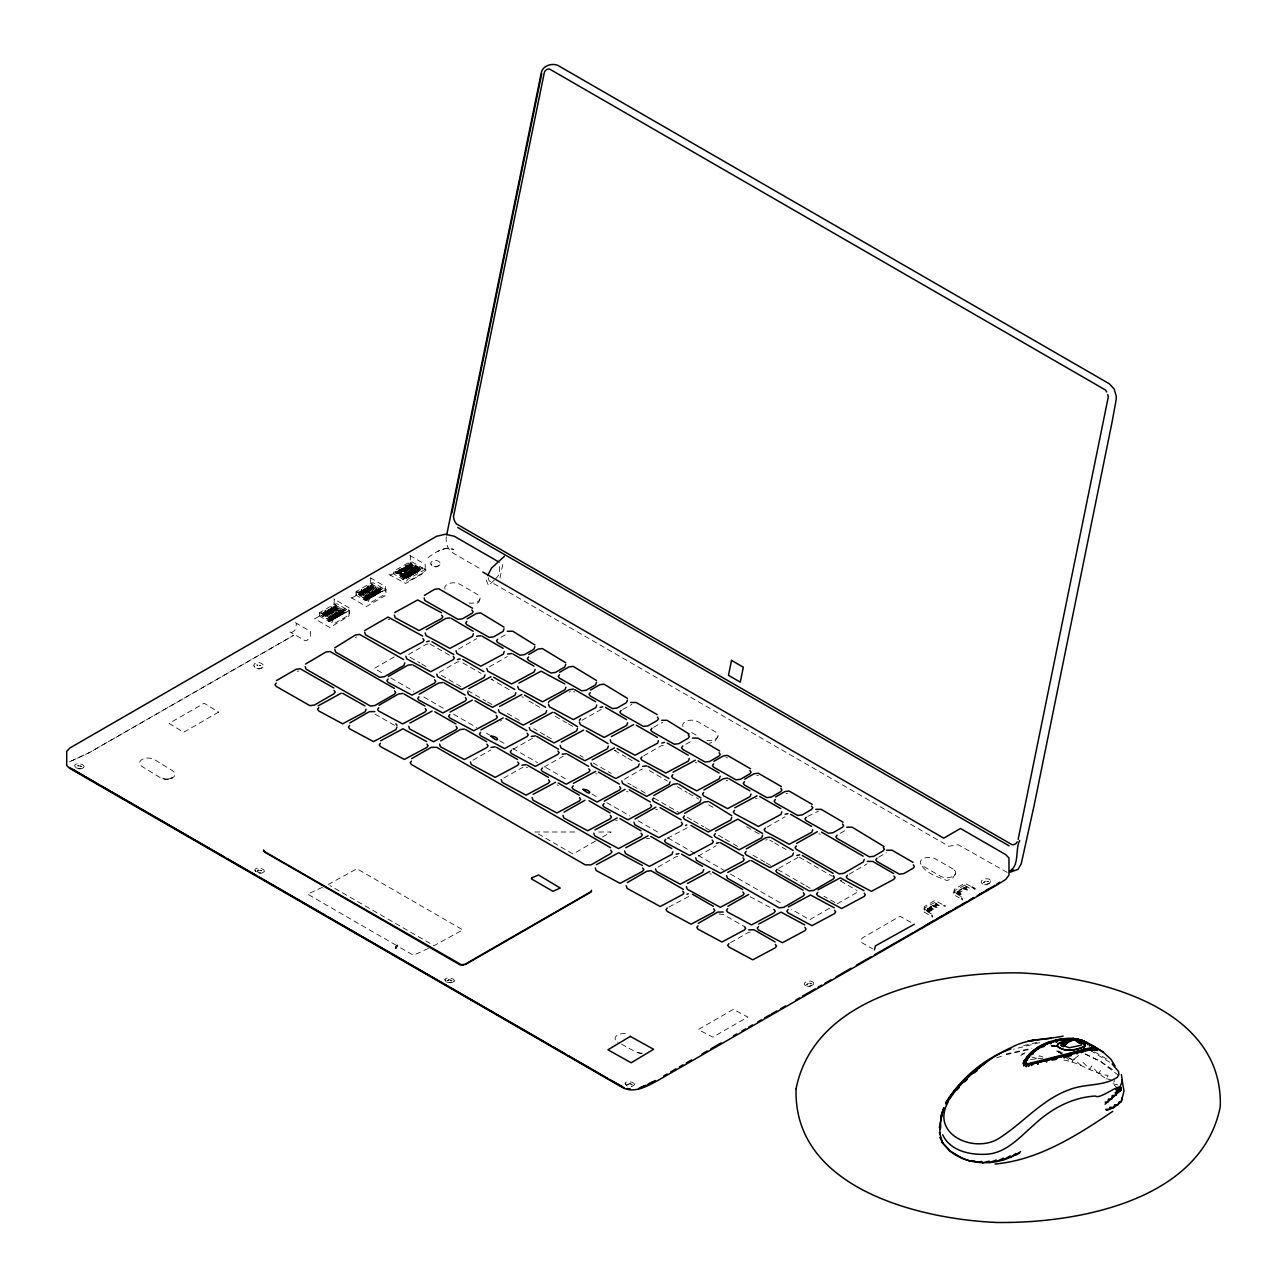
<?xml version="1.0" encoding="UTF-8"?>
<svg xmlns="http://www.w3.org/2000/svg" width="1287" height="1287" viewBox="0 0 1287 1287"><rect width="100%" height="100%" fill="white"/><g stroke="black" fill="none" stroke-linecap="round" stroke-linejoin="round"><path stroke-width="0.75" stroke-dasharray="5 3.75" d="M319.803 613.963L319.803 612.564L334.797 603.893L337.242 603.893L346.718 609.362L346.718 611.647L329.279 621.718L319.803 616.248L319.803 614.848M356.161 592.969L356.161 591.57L371.171 582.898L373.616 582.898L383.076 588.368L383.076 590.653L365.637 600.723L356.161 595.254L356.161 593.854M446.348 536.679C445.334 542.76 447.635 549.549 452.911 552.992L481.66 569.594M331.949 617.663L323.23 612.902L324.034 612.194M332.754 619.9L323.23 615.057L331.949 620.35M333.204 616.94L324.485 612.178L325.289 611.47M334.009 619.16L324.485 614.333L333.204 619.626M335.714 615.492L326.995 610.714L327.799 610.022M336.518 617.712L326.995 612.885L335.714 618.178M336.969 614.768L328.249 609.99L329.054 609.298M337.773 616.988L328.249 612.162L336.969 617.454M338.224 614.044L329.504 609.266L330.309 608.574M339.028 616.264L329.504 611.438L338.224 616.73M339.478 613.32L330.759 608.542L331.563 607.85M340.283 615.54L330.759 610.714L339.478 616.006M342.004 611.872L333.269 607.094L334.073 606.402M342.792 614.092L333.269 609.266L342.004 614.559M343.259 611.148L334.523 606.37L335.344 605.678M344.047 613.368L335.344 608.059C337.339 611.952 353.137 618.854 334.523 608.542M368.307 596.669L359.588 591.907L360.392 591.2M369.112 598.905L359.588 594.063L368.307 599.356M369.578 595.945L360.843 591.183L361.647 590.476M370.366 598.182L360.843 593.339L369.578 598.632M372.088 594.497L363.352 589.719L364.173 589.028M372.876 596.718L363.352 591.891L372.088 597.184M373.343 593.774L364.607 588.996L365.428 588.304M374.131 595.994L364.607 591.167L373.343 596.46M374.597 593.05L365.862 588.272L366.666 587.58L375.418 592.824L365.862 588.272M375.386 595.27L366.682 589.977C368.677 593.854 384.475 600.756 365.862 590.443M375.852 592.326L367.117 587.548L367.937 586.856M376.641 594.546L367.117 589.719L375.852 595.012M378.362 590.878L369.626 586.1L370.447 585.408L379.198 590.653L369.626 586.1M379.166 593.098L369.626 588.272L378.362 593.564M379.617 590.154L370.897 585.376L371.702 584.684M380.421 592.374L370.897 587.548L379.617 592.84M330.695 618.387L321.106 613.127L321.927 612.435M331.499 620.624L321.106 615.299L330.695 621.074M334.459 616.216L324.887 610.955L325.691 610.247M335.263 618.436L324.887 613.111L334.459 618.902M340.733 612.596L331.161 607.319L331.966 606.627M341.538 614.816L331.161 609.491L340.733 615.283M344.514 610.408L334.926 605.147L335.73 604.456M345.302 612.644L334.926 607.319L344.514 613.111M367.052 597.393L357.48 592.133L358.285 591.441M367.857 599.629L358.285 593.822C361.438 598.31 377.622 605.582 357.48 594.304M370.833 595.221L361.245 589.961L362.049 589.253M371.621 597.441L361.245 592.117L370.833 597.908M377.107 591.602L367.519 586.325L368.323 585.633M377.911 593.822L367.519 588.497L377.107 594.288M380.872 589.414L371.283 584.153L372.104 583.461M381.676 591.65L371.283 586.325L380.872 592.117M927.654 908.783L931.128 910.923M928.41 908.349L932.013 910.713L929.134 909.056M933.654 905.308L937.129 907.448M957.641 891.473L961.099 893.612M963.641 887.998L967.116 890.137M926.897 909.217L929.761 911.003M927.38 910.199L930.26 911.727M929.166 907.914L932.013 909.7M932.914 905.742L935.762 907.528M956.884 891.907L961.099 894.626L957.641 892.728M957.367 892.888L960.247 894.417M499.983 578.04L503.314 561.727M406.595 576.833L397.281 571.589L398.15 571.09L407.48 576.447L398.15 570.978M407.448 577.654L398.15 572.152C400.756 576.045 417.004 583.687 397.281 572.651M407.931 576.045L398.648 570.688M408.783 576.882L399.485 571.38C402.107 575.273 418.339 582.914 398.616 571.878M410.617 574.501L401.335 569.144M411.47 575.337L402.171 569.819C404.81 573.696 421.058 581.499 401.303 570.334M411.953 573.729L402.67 568.371M412.805 574.565L403.507 569.047C406.129 572.94 422.361 580.582 402.638 569.546M413.288 572.956L403.973 567.712L404.842 567.213L414.189 572.57L404.842 567.117M414.141 573.793L404.842 568.275C407.464 572.184 423.696 579.81 403.973 568.774M414.639 572.184L405.357 566.811L406.612 566.2L416.827 572.248M415.492 573.021L406.177 567.503C408.799 571.396 425.048 579.037 405.325 568.001M417.278 570.784L408.043 565.266L418.178 570.141L408.864 564.896L407.995 565.395M418.178 571.46L408.864 565.958C411.518 569.835 427.751 577.638 407.995 566.457M418.661 569.868L409.346 564.623L410.215 564.012L419.546 569.481L410.215 564.124M419.514 570.688L410.215 565.186C412.854 569.063 429.102 576.849 409.346 565.685M405.26 577.606L395.061 571.701M410.135 576.109L399.903 570.077L398.616 570.817M419.996 569.079L409.765 563.32L410.633 562.709L420.897 568.693L410.633 562.821M406.113 578.426L395.881 572.393C399.662 577.01 416.489 584.958 395.029 572.892M409.234 575.434L399.083 569.385M415.974 571.412L405.775 565.524M420.849 569.916L410.633 563.883L409.346 564.623M990.588 881.515A4.746 2.783 -7.7 0 1 983.027 884.04A4.746 2.783 -7.7 0 1 984.105 879.134A4.746 2.783 -7.7 0 1 990.588 881.515L989.526 883.381L985.392 884.764L981.547 883.027M479.842 599.436L478.941 601.962L474.436 605.051M717.776 736.808L714.655 741.569L709.25 743.291M955.388 873.986L952.267 878.748L946.862 880.469C937.499 876.93 925.112 873.02 920.591 863.738M813.69 983.718A4.746 2.494 -4.4 0 1 806.096 985.778A4.746 2.494 -4.4 0 1 807.206 981.418A4.746 2.494 -4.4 0 1 813.69 983.718L812.58 985.44L808.429 986.566L804.6 984.828M1031.756 1056.997L1037.917 1058.67L1039.413 1055.79L1042.808 1057.029M1117.92 1088.738L1112.933 1083.815L1114.703 1080.517M1064.992 1056.724L1071.926 1062.177L1073.76 1058.911L1080.79 1065.266L1082.657 1062.016L1089.799 1069.24L1091.682 1066.006L1098.615 1073.712L1106.257 1078.731L1108.091 1075.482C1092.245 1073.342 1079.294 1062.032 1063.191 1060.005M439.897 564.8A4.746 3.137 1.3 0 1 431.74 565.411A4.746 3.137 1.3 0 1 434.877 560.44A4.746 3.137 1.3 0 1 439.897 564.8L436.1 566.988L431.933 565.797L430.807 563.899M1098.615 1073.712L1100.498 1070.478M634.507 1084.78L631.483 1086.695M454.295 981.016A4.746 2.172 8.4 0 1 446.782 981.627A4.746 2.172 8.4 0 1 447.779 977.991A4.746 2.172 8.4 0 1 454.295 981.016L451.27 982.898L446.846 982.126M83.768 767.47A4.746 2.365 7.8 0 1 75.676 767.229A4.746 2.365 7.8 0 1 78.732 763.706A4.746 2.365 7.8 0 1 83.768 767.47L79.939 768.999L75.804 767.728L74.726 765.99M263.98 871.894C261.728 874.34 256.145 873.439 254.971 870.237M262.966 667.084A4.746 3.057 5.6 0 1 254.826 667.277A4.746 3.057 5.6 0 1 258.011 662.564A4.746 3.057 5.6 0 1 262.966 667.084L259.121 669.047L254.987 667.68L253.909 665.749M495.64 578.957L499.581 574.018L499.581 562.419M1020.848 1055.565L1026.431 1051.672M494.224 580.26L488.513 585.521L484.974 577.107M1067.18 1056.949L1072.875 1060.07L1082.11 1052.718M427.992 557.593C435.231 552.799 444.562 545.221 453.812 549.404L445.527 548.487L437.307 551.544M321.106 613.127L331.531 618.178M324.887 610.955L335.296 615.99M331.161 607.319L341.57 612.371M334.926 605.147L345.35 610.199M357.48 592.133L367.889 597.184M361.245 589.961L371.67 594.996M367.519 586.325L377.944 591.376M371.283 584.153L381.708 589.205M323.23 612.902L332.786 617.454M324.485 612.178L334.041 616.714M326.995 610.714L336.55 615.266M328.249 609.99L337.805 614.543M329.504 609.266L339.06 613.819M330.759 608.542L340.315 613.095M333.269 607.094L342.825 611.647M334.523 606.37L344.096 610.923M359.588 591.907L369.144 596.46M360.843 591.183L370.399 595.72M363.352 589.719L372.924 594.272M364.607 588.996L374.179 593.548M367.117 587.548L376.689 592.1M370.897 585.376L380.453 589.929M395.029 571.83L395.881 571.235L406.145 577.22L395.881 571.331M399.05 569.514L399.903 568.902L410.167 574.887L399.903 569.015M405.743 565.636L406.612 565.041L416.875 571.026L406.612 565.138M351.769 598.053L370.222 587.403L370.849 578.136M401.303 569.256L402.171 568.757L411.502 574.115L402.171 568.757M402.638 568.484L403.507 567.985L412.854 573.342L403.507 567.985M346.718 609.362L329.279 619.433L329.279 621.718M383.076 588.368L365.637 598.439L365.637 600.723M422.361 567.84L403.732 578.587L403.732 579.713L422.361 568.967L422.361 567.84L412.242 562.001L409.636 562.001L393.629 571.251L393.629 573.873L403.732 579.713M334.33 599.211L333.719 608.478L314.639 618.757L329.922 627.589L348.986 615.862L348.986 607.673L333.719 598.857M394.176 656.981L374.324 668.436L384.218 674.147M408.446 654.584L426.415 644.208L430.872 643.677M458.542 649.066L476.512 638.69M439.301 672.393L457.255 662.017L461.727 661.486M500.868 637.355L507.142 633.735M489.398 666.875L507.351 656.499M472.956 760.231L490.91 749.854M513.127 749.259L532.432 738.368M581.933 720.302L601.238 709.41M503.796 778.04L523.101 767.149M622.683 709.491L631.869 704.456M543.983 767.068L563.272 756.177M653.539 727.3L662.708 722.264M643.629 755.919L661.598 745.543L666.055 745.012M624.388 779.246L642.342 768.886M685.955 744.208L693.548 740.073M595.575 841.006L573.037 854.021L534.877 831.997L577.043 831.997M602.509 837L611.18 831.997L597.12 831.997M667.374 838.304L688.239 827.235M658.027 867.084L675.997 856.724L680.469 856.177M698.214 856.112L716.183 845.752M767.02 827.155L784.99 816.778M807.769 816.36L818.516 811.116M668.838 907.078L689.703 895.993M778.699 868.339L797.988 857.448M840.266 833.3L846.54 829.681M730.533 942.695L748.487 932.335L752.959 931.788M849.098 874.243L867.052 863.883M878.571 857.239L886.405 852.702M829.488 908.3L809.636 919.771L791.489 909.298M837.177 903.86L858.686 891.441M939.317 905.421L936.486 903.78L926.061 909.812L926.061 910.874L931.724 914.14M969.304 888.11L966.473 886.47L956.048 892.502L956.048 893.564L961.711 896.83M926.061 910.874L936.486 904.858L936.486 903.78M956.048 893.564L966.473 887.547L966.473 886.47M809.056 983.365L808.59 983.365M328.153 884.539L356.933 868.757L462.821 929.89L434.025 945.672L329.89 885.536M322.442 887.322L307.545 894.111L397.812 946.235M428.362 948.439L413.433 955.244L399.549 947.232M355.325 637.419L356.66 636.888M569.047 692.116L570.382 691.602M500.241 721.09L501.576 720.559M765.733 840.121L767.068 839.607M996.798 1057.834L1004.375 1055.179M629.729 1083.863L630.566 1083.67M630.405 1083.606L629.279 1083.847M450.337 979.89L448.294 979.793L449.05 980.067M425.482 569.353L408.252 578.941L406.354 581.257L408.252 581.386L424.147 572.216L426.045 569.9L421.734 567.245L420.431 567.647L404.536 576.833L402.686 579.086L406.917 581.804M985.987 881.161L985.504 881.225M259.041 870.334L257.802 870.173L258.864 870.269M1039.783 1042.599L1013.593 1049.195M78.829 765.91L77.59 765.781L78.636 765.878M1036.936 1042.406L1021.685 1046.17M1006.193 1054.729L1030.179 1049.178M168.452 779.053L166.055 779.552L159.942 777.461L142.197 766.602A8.832 5.116 2.7 0 1 142.181 759.346A8.832 5.116 2.7 0 1 154.665 759.748L172.394 770.607A8.832 5.116 2.7 0 1 172.41 777.863L167.873 779.198L172.41 777.863A8.832 5.116 2.7 0 1 159.942 777.461M1006.161 1054.037L1031.82 1048.245M964.703 885.166L955.051 890.411L953.989 892.181L957.126 893.902L966.022 888.77L967.068 887.033L964.703 885.166L963.947 887.596L954.294 892.824M934.716 902.477L925.063 907.721L924.002 909.491L927.139 911.212L936.051 906.08L937.081 904.343L934.716 902.477L933.96 904.906L924.307 910.134M297.184 671.235L298.745 671.042M786.1 793.5L787.66 793.307M655.823 809.62L657.384 809.426M755.469 798.455L757.046 798.262M615.636 820.575L617.197 820.382M646.476 838.384L649.613 838.368M718.983 913.995L723.439 914.478L744.497 926.656M1030.533 1059.523L1036.067 1058.879M1037.917 1058.67L1042.888 1058.429M1021.685 1053.924L1024.323 1053.892M386.02 589.446L369.868 598.037L368.098 601.544L369.868 603.008L384.765 594.417L386.02 592.953L386.02 589.446L381.274 587.499L366.377 596.09L364.655 599.501L368.613 603.008M349.646 610.44L333.494 619.031L331.724 622.538L333.494 624.002L348.391 615.411L349.646 613.947L349.646 610.44L344.9 608.494L330.019 617.084L328.282 620.495L332.255 624.002M291.345 632.754L294.868 630.357L296.702 623.455M1056.402 1046.299L1049.355 1045.768L1054.423 1046.009M1056.193 1046.09L1049.774 1045.816L1056.354 1046.09M388.079 619.465L389.639 619.642M492.567 679.295L491.007 679.118L509.121 689.623M521.862 696.927L523.423 697.104M725.965 757.689L727.541 757.866M614.398 750.369L615.958 750.53M695.35 762.644L696.91 762.821M756.82 775.498L758.381 775.675M726.19 780.453L727.75 780.63M595.688 773.809L597.248 773.97M626.544 791.618L628.104 791.778M818.822 833.928L820.382 834.105M840.266 880.308L841.827 880.485M709.829 873.857L711.389 874.034M750.144 896.717L774.098 909.555M1106.257 1078.731L1113.014 1080.163M641.65 1053.699L635.392 1051.785L617.647 1042.036M1112.933 1083.815L1119.561 1085.359M1007.19 872.393L958.188 844.722L948.728 846.267L489.108 580.904L487.66 575.595M573.519 691.586L574.839 692.084M526.222 767.132L527.541 767.631M557.078 784.941L558.397 785.44M1057.85 1050.884L1062.29 1052.573M1085.424 1054.005L1101.173 1061.695L1114.944 1071.267M1084.973 1054.021L1100.53 1061.598L1118.596 1075.385M1094.706 1051.946L1107.158 1059.233M1090.491 1050.482L1110.584 1062.805M1064.526 1055.26L1056.707 1050.98L1061.55 1053.667M406.177 566.441L415.524 571.798L406.177 566.344M959.748 894.803L956.868 893.049L959.732 894.706M929.761 912.113L926.881 910.359L929.761 912.016M1061.357 1053.683L1058.445 1052.01M409.813 555.453L425.209 564.35L425.209 569.256L422.056 573.986L405.678 583.445L387.87 573.889L391.023 574.983L407.4 565.524L410.553 560.794L410.553 555.887M970.511 886.196L964.735 883.252L954.455 889.188L953.2 894.352L959.233 897.843M691.714 732.576L696.557 735.36M942.148 904.311L934.861 900.498L924.581 906.434L923.342 911.598L929.375 915.073M370.222 577.766L385.505 586.599L384.877 595.865L366.425 606.515L351.158 597.683M429.971 643.934L449.758 655.356M462.95 662.982L481.081 673.439M528.909 701.045L533.848 703.909M535.505 704.858L542.1 708.67M555.276 716.28L566.827 722.956M568.468 723.905L575.064 727.702M614.639 750.562L626.19 757.223M627.831 758.172L634.427 761.984M649.275 770.543L667.406 781.016M677.3 786.727L687.194 792.438M688.835 793.387L698.728 799.098M708.622 804.825L713.577 807.673M746.557 826.721L753.152 830.517M754.793 831.466L759.748 834.33M769.642 840.041L772.94 841.939M774.581 842.888L786.132 849.565M799.324 857.174L812.515 864.784M814.156 865.749L832.287 876.222M840.54 880.968L857.029 890.491M910.955 922.312L899.935 916.264L862 938.159L861.035 942.164L872.747 948.937M410.119 657.303L420.012 663.014M421.653 663.963L428.249 667.776M441.441 675.385L461.229 686.808M467.825 690.62L485.955 701.093M487.612 702.042L492.551 704.906M507.4 713.465L520.591 721.09M533.783 728.699L537.081 730.598M540.379 732.512L545.318 735.36M546.975 736.309L553.571 740.122M579.938 755.356L583.236 757.255M593.13 762.966L611.277 773.439M627.766 782.963L631.064 784.861M632.705 785.826L639.301 789.623M640.958 790.572L645.897 793.435M654.15 798.197L678.876 812.467M687.129 817.229L692.068 820.092M693.725 821.042L703.619 826.753M705.26 827.702L710.215 830.565M718.452 835.327L723.391 838.175M725.048 839.124L731.643 842.937M733.284 843.886L738.239 846.749M753.072 855.308L764.623 861.984M766.264 862.933L771.219 865.781M777.815 869.594L804.198 884.829M805.839 885.778L810.794 888.625M823.986 896.251L827.284 898.149M830.582 900.047L835.52 902.911M1069.4 1058.059L1072.875 1060.07M295.27 622.635L310.634 631.499L310.634 636.035L307.239 640.282L305.276 640.797L289.897 631.933M390.814 677.959L413.899 691.296M423.793 697.007L445.238 709.378M453.474 714.14L476.56 727.461M486.454 733.172L489.752 735.086M499.646 740.797L506.241 744.594M512.837 748.407L537.564 762.692M545.817 767.454L565.604 778.876M591.988 794.095L598.584 797.908M606.82 802.67L629.906 815.99M638.143 820.752L657.93 832.174M667.824 837.885L723.889 870.253M730.485 874.066L783.252 904.536M375 714.092L394.449 725.321M960.215 893.291L957.367 891.634L960.247 893.403M938.496 905.823L935.649 904.166L938.513 905.935M936.244 907.126L933.381 905.469L936.26 907.238M929.664 907.753L932.496 909.298M930.244 910.601L927.38 908.944L930.26 910.713M967.615 889.848L964.124 887.724L967.583 889.735M933.879 909.33L930.388 907.206L933.847 909.217M625.16 1083.22L627.042 1085.955M445.431 981.112L444.948 979.407M356.161 591.57L356.161 595.254M319.803 612.564L319.803 616.248M445.045 589.189A8.832 5.1 0 0 1 449.147 583.461A8.832 5.1 0 0 1 459.797 584.266L477.557 594.514A8.832 5.1 0 0 1 478.957 600.659A8.832 5.1 0 0 1 469.031 603.04M642.406 1053.152A8.832 4.923 -0.7 0 1 635.392 1051.785M615.363 1039.848A8.832 4.923 -0.7 0 1 618.838 1034.507A8.832 4.923 -0.7 0 1 628.957 1034.442M255.936 871.412A4.746 2.204 9.4 0 1 258.156 868.194A4.746 2.204 9.4 0 1 264.318 871.186A4.746 2.204 9.4 0 1 257.883 872.361M626.978 1085.472A4.746 2.204 7.7 0 1 626.64 1082.029A4.746 2.204 7.7 0 1 633.799 1083.22A4.746 2.204 7.7 0 1 631.644 1086.244M682.979 726.56A8.832 5.1 0 0 1 687.097 720.833A8.832 5.1 0 0 1 697.747 721.637L715.492 731.885A8.832 5.1 0 0 1 716.891 738.03A8.832 5.1 0 0 1 706.965 740.411M69.562 761.824L89.575 752.493L293.661 635.328L89.8 752.316L69.562 761.824M733.349 1009.378L698.294 1029.568L712.789 1037.145L747.827 1017.036L733.349 1009.378M218.629 712.113L183.591 732.303L169.144 723.358L204.199 703.265L218.629 712.113M807.834 983.895L806.627 984.426L807.834 983.895M984.764 881.836L983.59 882.399L984.764 881.836M258.397 870.736L257.207 871.202L258.397 870.736M628.619 1084.104L627.332 1084.426L628.619 1084.104M448.391 980.308L447.12 980.63L448.391 980.308M260.65 665.572L259.507 665.476L260.65 665.572M988.319 881.611L987.032 881.466L988.319 881.611M811.389 983.831L810.118 983.622L811.389 983.831M81.371 766.392L79.81 765.926L81.371 766.392M261.567 870.865L260.038 870.35L261.567 870.865M257.883 665.25L256.853 665.025L257.883 665.25M632.062 1084.635L630.871 1084.201L632.062 1084.635M451.834 980.871L450.659 980.421L451.834 980.871M1061.888 1053.876L1057.303 1051.334L1061.952 1053.876M408.832 575.675L399.485 570.302L408.832 575.675M953.104 869.063L935.343 858.815A8.832 5.1 0 0 0 922.876 858.815A8.832 5.1 0 0 0 922.876 866.022L940.62 876.27A8.832 5.1 0 0 0 953.104 876.27A8.832 5.1 0 0 0 953.104 869.063M419.996 570.414L409.797 564.51L419.996 570.414M966.231 889.816L963.368 888.159L966.247 889.928M415.974 572.731L405.743 566.698L415.974 572.731M409.282 576.608L399.05 570.575L409.282 576.608M931.611 910.633L928.136 908.509L931.595 910.52"/><path stroke-width="1.5" d="M463.368 965.314L459.797 964.751L264.495 851.994L263.545 849.935M465.041 964.751L590.588 892.277L591.537 890.202M939.365 1127.525L942.953 1110.214M446.734 534.813L541.248 72.925C542.454 65.766 551.785 62.79 557.85 65.38L1109.281 383.751L1114.092 388.883L1116.296 396.299L1116.102 399.984L1112.016 422.361L1034.153 805.324L1021.251 863.738L1018.017 869.385L1009.973 872.232M451.85 512.918L541.747 73.681M1018.146 839.333L1108.187 397.426A9.106 6.435 75 0 0 1107.753 394.626M1019.69 840.395C1015.009 849.5 1019.803 865.298 1009.684 871.138L1013.126 869.594M1023.808 1066.022L1023.567 1063.255C1027.895 1052.316 1039.542 1046.009 1049.902 1041.778L1049.436 1043.194M1045.993 1061.405L1046.46 1059.989L1028.635 1064.092L1024.838 1063.142C1030.437 1050.61 1044.497 1043.612 1057.319 1040.716L1056.836 1042.116M1121.991 1079.713L1124.018 1091.022L1121.267 1101.608L1113.786 1107.592L1106.402 1110.343M942.985 1109.121L940.524 1121.556L940.668 1128.072M1024.082 1061.325C1034.684 1043.274 1058.67 1036.292 1078.506 1039.429L1078.023 1040.845M1024.468 1061.373L1024.951 1059.973M1027.155 1056.289L1026.688 1057.689L1031.724 1051.865M1026.109 1060.166L1025.626 1061.566L1028.426 1056.933M1026.994 1057.85L1027.476 1056.45M1025.144 1065.186L1025.514 1062.097L1025.031 1063.512C1028.393 1055.179 1036.341 1049.645 1043.95 1045.414L1043.467 1046.814L1045.221 1044.722M1028.731 1057.094L1026.029 1061.63M1026.206 1066.473L1026.817 1063.995L1082.769 1049.919L1095.897 1047.94M1026.173 1066.73L1026.656 1065.33L1090.073 1049.758M1032.094 1051.978L1028.152 1056.74M1028.152 1065.507L1028.538 1063.85M1028.426 1066.279L1028.908 1064.864L1082.383 1050.868L1097.682 1049.066M1032.689 1053.731L1033.171 1052.316M1028.522 1066.537L1029.005 1065.121M1033.043 1053.844L1033.525 1052.428M1031.225 1064.639L1031.691 1063.223M1037.274 1048.76L1037.756 1047.361M1031.804 1065.62L1032.271 1064.204M1038.014 1048.632L1038.496 1047.232M1041.778 1047.457L1042.261 1046.041M1037.692 1064.027L1038.175 1062.612M1037.998 1064.22L1038.48 1062.821M1044.417 1046.025L1044.899 1044.61C1057.544 1039.478 1073.229 1035.842 1086.003 1042.341L1085.536 1043.757M1049.098 1043.097L1049.565 1041.682M1050.449 1043.484L1050.916 1042.084M1050.787 1043.596L1051.254 1042.18M1045.784 1061.18L1046.267 1059.78M1046.621 1062.048L1047.087 1060.633M1055.388 1041.569L1055.871 1040.153C1066.521 1037.467 1078.506 1037.209 1088.046 1043.339L1087.451 1044.754M1055.678 1041.682L1056.16 1040.266M1056.547 1042.02L1057.029 1040.604M1052.106 1060.408L1052.573 1058.992M1054.407 1058.895L1055.131 1057.126M1061.55 1040.523L1062.016 1039.108M1061.855 1040.298L1062.322 1038.882M1056.852 1057.834L1056.386 1059.233L1053.522 1060.021M1063.512 1040.91L1063.995 1039.494C1073.101 1038.03 1082.464 1039.623 1090.282 1044.513L1089.799 1045.929L1090.153 1044.465M1063.931 1040.733L1064.413 1039.317M1061.244 1057.077L1061.727 1055.662M1064.059 1057.641L1064.542 1056.225M1064.301 1057.866L1064.783 1056.45M1072.586 1039.671L1073.052 1038.255M1072.875 1039.832L1073.358 1038.416M1069.819 1054.584L1070.285 1053.168C1076.463 1052.686 1094.738 1043.837 1096.106 1049.87M1070.06 1054.809L1070.527 1053.393M1071.267 1054.101L1070.784 1055.517L1065.733 1057.11M1071.025 1055.758L1071.508 1054.343M1077.798 1040.7L1078.265 1039.285M1076.27 1051.656L1075.916 1053.023M1076.077 1053.281L1076.559 1051.881M1076.946 1053.956L1077.428 1052.541M1081.064 1041.843L1081.53 1040.427M1077.83 1052.686L1078.313 1051.286M1081.241 1041.971L1082.029 1040.33M1082.045 1041.971L1082.528 1040.556L1080.79 1039.896M1082.93 1040.765L1082.447 1042.18L1083.011 1040.845M1082.866 1042.438L1083.348 1041.022M1081.434 1051.254L1081.9 1049.838M1081.917 1052.283L1082.383 1050.868M1082.287 1051.334L1082.769 1049.919M1085.134 1043.516L1085.617 1042.1L1082.528 1040.556M1085.247 1043.58L1085.713 1042.164M1082.705 1052.332L1083.187 1050.916M1089.301 1045.72L1089.767 1044.304L1095.092 1047.216L1094.063 1050.144M1090.443 1049.886L1090.926 1048.471M1090.732 1050.063L1091.215 1048.648M1092.084 1047.232L1092.566 1045.816L1091.199 1045.076M1092.309 1047.328L1092.776 1045.929L1091.392 1045.173M1091.601 1050.642L1092.084 1049.227L1098.052 1049.275L1097.28 1048.68L1096.797 1050.095M1091.907 1050.819L1092.373 1049.42M1093.435 1046.234L1092.953 1047.65L1094.368 1048.503L1094.835 1047.087L1091.955 1045.43M1093.371 1048.02L1093.853 1046.604L1092.566 1045.816M1093.628 1048.149L1094.095 1046.733L1092.776 1045.929M1093.725 1049.951L1094.207 1048.535M1094.819 1048.905L1095.285 1047.489L1093.853 1046.604M1094.787 1049.79L1095.269 1048.374M1095.14 1049.967L1095.736 1048.181M1096.17 1047.924L1095.51 1049.677L1096.588 1048.455M1095.848 1049.87L1096.46 1048.068L1094.835 1047.087M1097.119 1050.675L1097.602 1049.259M305.244 666.586L306.081 669.143L370.431 706.048L374.903 705.501L394.498 694.192L395.72 692.519L394.562 690.846M334.781 647.811L355.502 634.941L359.684 634.443L403.716 659.62M334.829 649.501L335.666 652.075L379.81 677.3L384.282 676.753L403.877 665.443L404.81 662.869M364.639 630.582L388.079 617.052L422.699 636.1M364.688 632.271L365.524 634.829L400.354 653.957L422.844 641.923L424.083 640.25L422.908 638.593M394.321 615.154L395.157 617.728L419.112 630.566L441.602 618.548L442.841 616.859L441.666 615.202M424.115 597.956L424.951 600.53L457.995 619.353L462.467 618.806L471.879 613.384L473.101 611.695L471.943 610.038M405.92 656.29L406.756 658.864L430.711 671.701L453.201 659.684L454.44 658.011L453.265 656.338M425.16 632.963L426.013 635.537L449.951 648.375L472.458 636.357L473.391 633.767M408.719 726.318L409.556 728.892L433.51 741.73L456 729.713L457.239 728.024L456.065 726.367M436.76 674.115L437.596 676.672L461.55 689.51L484.057 677.493L484.99 674.919M456.016 650.772L456.853 653.346L480.807 666.183L503.297 654.166L504.231 651.576M439.575 744.127L440.411 746.701L464.366 759.539L486.856 747.522L488.079 745.849L486.92 744.176M467.615 691.923L468.452 694.481L492.406 707.319L514.897 695.302L515.83 692.728M486.856 668.58L487.709 671.154L511.647 683.992L534.153 671.975L535.086 669.385M470.415 761.936L471.251 764.51L495.205 777.348L517.696 765.331L518.934 763.658L517.76 761.984M498.455 709.732L499.292 712.29L523.246 725.128L545.752 713.111L546.685 710.537M517.712 686.389L518.548 688.963L542.503 701.801L564.993 689.784L565.926 687.194M501.27 779.745L502.107 782.319L526.045 795.157L548.552 783.139L549.774 781.466L548.616 779.793M529.311 727.541L530.147 730.099L554.102 742.937L576.592 730.919L577.525 728.345M548.503 702.509L548.809 701.672M548.552 704.198L549.388 706.772L573.342 719.61L595.849 707.593L596.782 705.003M532.11 797.554L532.947 800.128L556.901 812.966L579.391 800.948L580.63 799.275L579.456 797.602M560.151 745.35L560.987 747.908L584.942 760.746L607.432 748.728L608.381 746.154M579.359 720.334L580.517 718.757M579.407 722.007L580.244 724.581L604.198 737.419L626.689 725.401L627.622 722.811M562.966 815.379L563.803 817.937L587.741 830.775L610.247 818.757L611.47 817.084L610.311 815.411M591.006 763.159L591.843 765.717L615.781 778.555L638.288 766.537L639.221 763.963M610.247 739.816L611.084 742.39L635.038 755.228L657.544 743.21L658.477 740.62M593.806 833.188L594.642 835.746L618.597 848.583L641.087 836.566L642.326 834.893L641.151 833.22M621.846 780.968L622.683 783.526L646.637 796.363L669.127 784.346L670.077 781.772M595.302 867.937L596.138 870.511L620.077 883.349L642.583 871.331L643.806 869.642L642.647 867.985M633.992 822.216L634.829 824.79L658.783 837.628L681.273 825.594L682.512 823.921L681.338 822.264M624.645 850.997L625.498 853.554L649.436 866.392L671.943 854.375L672.876 851.801M626.222 885.794L627.059 888.368L660.215 906.515L682.721 894.497L683.944 892.824L682.77 891.151M655.501 868.805L656.338 871.363L680.292 884.201L702.782 872.184L703.716 869.61M695.688 857.834L696.524 860.408L720.479 873.246L742.969 861.212L744.192 859.539L743.033 857.882M686.421 886.663L687.258 889.22L720.334 907.319L742.824 895.302L744.063 893.628L742.889 891.971M726.608 875.691L727.445 878.265L779.214 907.882L783.686 907.351L803.265 896.042L804.504 894.352L803.329 892.695M487.66 575.595L491.57 568.017L504.424 556.274M948.117 1102.058C929.713 1134.716 975.449 1154.423 999.838 1137.805C1023.487 1122.521 1042.229 1099.436 1069.352 1089.687C1084.78 1083.445 1103.249 1086.646 1117.422 1077.235L1118.902 1074.565L1118.532 1071.476L1112.113 1063.931M1083.767 1048.937L1084.523 1044.449L1076.061 1040.797M1120.43 1085.552L1122.377 1081.595L1121.395 1074.532M1024.549 1059.909L1023.149 1063.303L1023.953 1064.816L1026.656 1065.33M1026.495 1060.231L1024.629 1063.48L1025.095 1062.065L1023.889 1061.968M945.655 1102.653C960.874 1078.715 983.831 1058.204 1010.971 1048.905M947.715 1101.463L956.434 1089.365L964.301 1081.08M949.291 1098.149L946.637 1102.203L955.163 1089.864L945.8 1103.763L955.163 1089.864M956.74 1090.073L959.33 1087.338M1085.005 1046.041C1077.026 1049.886 1065.105 1052.686 1057.447 1046.234L1057.898 1043.87L1066.987 1040.926M966.955 1077.444L986.695 1061.791M964.51 1081.868L967.245 1079.343M964.655 1080.726C978.587 1067.164 994.224 1055.131 1012.065 1047.151C1027.991 1038.432 1045.961 1039.816 1063.142 1036.099M276.255 683.075L275.032 684.748L276.19 686.405L309.926 705.63L314.382 705.083L333.976 693.773L335.215 692.1L334.041 690.427M305.502 664.06L325.917 652.026L330.099 651.528L394.337 688.368M394.578 612.628L417.712 599.935L441.457 612.709M424.372 595.431L434.588 589.285L438.77 588.77L472.554 608.268M318.146 705.871L341.28 693.178M318.79 707.625L317.551 709.298L318.726 710.955L342.664 723.809L365.17 711.775L366.103 709.201M388.111 678.973L386.888 680.646L388.047 682.303L412.001 695.141L434.491 683.124L435.73 681.45L434.556 679.777M466.875 621.348L465.653 623.037L466.811 624.694L489.205 637.371L493.677 636.824L503.088 631.386L504.021 628.812M349.63 725.434L348.407 727.107L349.565 728.78L373.52 741.618L396.01 729.584L396.943 727.01M378.78 707.737L377.541 709.427L378.716 711.084L402.67 723.921L425.16 711.904L426.383 710.215L425.225 708.558M418.951 696.782L417.728 698.455L418.902 700.112L442.841 712.95L465.347 700.932L466.57 699.259L465.411 697.586M497.731 639.172L496.492 640.846L497.667 642.503L520.061 655.18L524.517 654.633L533.928 649.195L534.861 646.621M380.469 743.242L379.247 744.916L380.421 746.589L404.359 759.427L426.866 747.393L428.088 745.72L426.93 744.063M449.807 714.591L448.584 716.264L449.742 717.921L473.696 730.759L496.187 718.741L497.425 717.068L496.251 715.411M528.571 656.981L527.348 658.654L528.507 660.311L550.9 672.988L555.373 672.441L564.768 667.02L565.717 664.43M411.438 761.116L410.215 762.805L411.39 764.462L585.328 864.896L591.119 864.848L610.714 853.538L611.936 851.865L610.778 850.208M480.646 732.4L479.424 734.073L480.598 735.73L504.536 748.567L527.043 736.55L528.265 734.877L527.107 733.22M559.427 674.79L558.188 676.463L559.362 678.12L581.74 690.797L586.212 690.25L595.624 684.829L596.557 682.239M511.502 750.208L510.263 751.881L511.438 753.538L535.392 766.376L557.882 754.359L559.121 752.686L557.947 751.029M590.266 692.599L589.044 694.272L590.202 695.929L612.596 708.606L617.068 708.059L626.463 702.638L627.412 700.048M542.342 768.017L541.119 769.69L542.277 771.347L566.232 784.201L588.738 772.168L589.961 770.495L588.803 768.838M621.122 710.408L619.884 712.081L621.058 713.738L643.436 726.415L647.908 725.868L657.319 720.447L658.542 718.757L657.384 717.1M573.198 785.826L571.959 787.499L573.133 789.156L597.088 802.01L619.578 789.977L620.817 788.304L619.642 786.647M651.962 728.217L650.739 729.89L651.898 731.547L674.291 744.224L678.764 743.677L688.159 738.255L689.398 736.566L688.223 734.909M642.004 756.853L640.765 758.542L641.94 760.199L665.894 773.037L688.384 761.019L689.317 758.445M604.037 803.635L602.815 805.308L603.973 806.981L627.927 819.819L650.434 807.786L651.656 806.112L650.498 804.455M682.818 746.026L681.579 747.699L682.753 749.356L705.131 762.033L709.604 761.486L719.015 756.064L720.237 754.375L719.079 752.718M672.844 774.661L671.621 776.351L672.779 778.008L696.734 790.845L719.24 778.828L720.173 776.254M653.603 798.004L652.364 799.677L653.539 801.334L677.477 814.188L699.983 802.155L700.916 799.581M713.658 763.834L712.435 765.508L713.593 767.165L735.987 779.842L740.459 779.295L749.854 773.873L751.093 772.2L749.919 770.527M703.699 792.486L702.461 794.159L703.635 795.816L727.589 808.654L750.08 796.637L751.013 794.063M684.443 815.813L683.22 817.486L684.378 819.159L708.333 831.997L730.823 819.964L731.756 817.39M665.733 839.253L664.51 840.926L665.669 842.599L689.623 855.437L712.129 843.403L713.352 841.73L712.178 840.073M744.513 781.643L743.275 783.316L744.449 784.973L766.827 797.65L771.299 797.103L780.71 791.682L781.933 790.009L780.775 788.336M734.539 810.295L733.317 811.968L734.475 813.625L758.429 826.463L780.936 814.446L781.869 811.872M715.299 833.622L714.06 835.295L715.234 836.968L739.172 849.806L761.679 837.773L762.612 835.199M775.353 799.452L774.13 801.125L775.289 802.798L797.683 815.459L802.139 814.912L811.55 809.491L812.789 807.818L811.614 806.145M667.213 908.027L665.974 909.7L667.149 911.357L691.103 924.195L713.593 912.177L714.816 910.504L713.658 908.831M765.395 828.104L764.156 829.777L765.331 831.434L789.285 844.272L811.775 832.255L812.708 829.681M746.138 851.431L744.916 853.104L746.074 854.777L770.028 867.615L792.519 855.582L793.452 853.008M806.193 817.261L804.97 818.934L806.145 820.607L828.522 833.268L832.995 832.737L842.406 827.3L843.628 825.627L842.47 823.953M698.053 925.836L696.83 927.509L697.988 929.166L721.943 942.004L744.433 929.986L745.672 928.313L744.497 926.656M796.315 845.945L795.093 847.634L796.251 849.291L839.237 873.857L843.709 873.31L863.304 862L864.237 859.426M727.654 908.751L726.415 910.424L727.589 912.081L751.544 924.919L774.034 912.901L775.257 911.228L774.098 909.555M777.058 869.288L775.836 870.961L776.994 872.618L809.185 890.942L813.657 890.411L833.236 879.101L834.475 877.412L833.3 875.755M837.129 835.118L835.89 836.791L837.065 838.448L869.336 856.82L873.793 856.289L883.204 850.852L884.426 849.179L883.268 847.522M728.909 943.644L727.67 945.318L728.844 946.975L752.782 959.812L775.289 947.795L776.511 946.122L775.353 944.465M758.493 926.56L757.271 928.233L758.429 929.89L782.383 942.727L804.874 930.71L806.112 929.037L804.938 927.38M788.078 909.475L786.856 911.148L788.014 912.821L811.968 925.659L834.459 913.625L835.697 911.952L834.523 910.295M817.776 892.341L816.537 894.015L817.712 895.672L841.65 908.509L864.156 896.492L865.379 894.819L864.221 893.146M847.457 875.192L846.235 876.865L847.393 878.538L871.347 891.376L893.838 879.343L895.076 877.67L893.902 876.013M876.994 858.139L875.771 859.813L876.946 861.47L899.323 874.146L903.796 873.6L913.207 868.178L914.43 866.489L913.271 864.832M974.05 1073.036L977.058 1070.623M1112.821 1111.324C1077.38 1135.247 1038.657 1160.118 995.044 1164.027M1105.099 1104.214L1120.945 1090.266C1123.857 1079.198 1100.61 1100.288 1095.285 1096.025C1071.862 1097.441 1050.868 1108.992 1033.992 1124.822C1019.497 1137.354 1005.372 1154.262 984.475 1154.294C968.838 1154.922 949.742 1150.272 942.695 1134.764M1020.559 1151.656C999.774 1166.119 969.159 1167.068 949.179 1150.433L962.193 1158.236L968.902 1160.697L974.79 1161.019L975.691 1162.209L981.884 1161.517L982.544 1162.853L989.043 1161.164L989.51 1162.611L996.235 1160.005L996.605 1161.534L1003.442 1158.123L1003.828 1159.619L1010.15 1155.855L1010.536 1157.286L1015.845 1153.57L1016.038 1154.938L1019.577 1153.168M996.572 884.266L999.613 882.255M1115.668 1089.381L1120.575 1086.888L1116.312 1089.96L1120.864 1087.901L1116.296 1090.893L1120.945 1090.266L1115.186 1092.695L1116.328 1095.14L1112.177 1095.655L1111.807 1098.985L1108.461 1099.034L1107.817 1102.09L1105.131 1102.09M1025.289 1063.979L1024.291 1064.606L1028.908 1064.864M986.115 890.524L989.124 888.706M995.06 885.279L977.139 895.849M276.464 680.582L296.026 669.288L300.209 668.773L333.832 687.95M426.287 629.697L445.833 618.42L450.016 617.905M467.084 618.87L476.463 613.465L480.646 612.95L504.021 627.123M388.32 676.479L407.882 665.186L412.065 664.671M378.989 705.26L398.536 693.966L402.718 693.452M349.839 722.94L369.401 711.647L374.823 711.614M419.176 694.288L438.722 682.995L442.905 682.48M468.725 688.658L491.007 676.689M409.829 723.069L432.11 711.1M528.78 654.488L538.159 649.082L542.342 648.568L565.717 662.741M380.695 740.749L402.976 728.796L426.705 741.569M450.016 712.097L472.297 700.144M518.822 683.14L541.103 671.17L564.848 683.944M499.565 706.466L521.846 694.513M440.685 740.878L460.231 729.584L464.414 729.069M559.636 672.297L568.999 666.891L573.182 666.376L596.573 680.55M411.663 758.638L431.209 747.345L436.647 747.313L610.553 847.715M480.871 729.906L503.153 717.953M549.678 700.948L569.224 689.655L573.407 689.14M530.421 724.275L552.702 712.322M590.476 690.105L599.855 684.7L604.037 684.185L627.412 698.358M561.261 742.084L583.542 730.131M611.373 736.566L633.654 724.597M592.117 759.893L614.398 747.94M533.22 794.304L555.501 782.335M573.407 783.333L595.688 771.38M564.076 812.113L584.893 800.321M604.246 801.141L625.08 789.365M673.053 772.184L695.35 760.215M653.812 795.511L673.358 784.217L677.541 783.719M594.916 829.922L617.197 817.953M713.867 761.341L723.246 755.936L727.428 755.421L750.53 768.757M635.102 818.95L655.92 807.174M703.909 789.993L723.455 778.699L727.638 778.185M684.652 813.32L704.214 802.026L708.397 801.528M596.412 864.671L618.693 852.718L642.422 865.491M625.772 847.731L648.053 835.762M744.723 779.15L754.085 773.744L758.268 773.23L781.386 786.566M734.748 807.802L757.029 795.833M715.508 831.129L737.789 819.175L762.628 833.509M627.332 882.528L646.894 871.251L651.077 870.736L683.397 889.397M775.562 796.959L784.941 791.553L789.124 791.038L812.226 804.391M746.347 848.937L765.91 837.66L770.093 837.145M687.548 883.397L709.829 871.428M727.718 872.425L749.999 860.472M796.524 843.468L817.358 831.675M698.262 923.342L717.824 912.049L723.262 912.016M727.863 906.257L748.68 894.481M758.703 924.066L780.984 912.113L804.729 924.886M788.287 906.981L810.569 895.028L834.314 907.802M817.985 889.848L840.266 877.879L863.995 890.668M925.546 925.466L951.431 910.536M954.89 908.542L967.036 901.543M970.495 899.533L973.969 897.538M979.166 894.529L982.641 892.534M663.674 1075.964L667.149 1073.969M670.64 1071.974L675.997 1068.789M679.343 1066.971L682.93 1064.816M686.309 1062.965L691.537 1059.957M701.978 1053.956L707.207 1050.948M710.697 1048.953L721.058 1042.904M733.333 1035.938L736.663 1033.96M742.036 1030.935L745.527 1028.94M749.002 1026.946L752.493 1024.935M757.721 1021.942L761.196 1019.931M764.381 1018.033L769.899 1014.928M771.315 1014.043L776.865 1010.922M780.356 1008.928L785.585 1005.919M796.026 999.919L799.517 997.924M802.509 996.138L815.186 988.915M818.114 987.177L821.573 985.182M825.047 983.188L830.855 979.906M836.083 976.913L839.558 974.902M840.636 974.243L851.045 968.258M856.241 965.282L866.634 959.314M867.422 958.895L870.913 956.901M874.388 954.89L882.238 950.353M883.107 949.886L897.843 941.392M898.776 940.877L909.233 934.877M909.973 934.426L913.432 932.432M914.446 931.885L933.606 920.865M937.097 918.87L942.309 915.861M945.8 913.867L949.275 911.872M952.766 909.861L957.995 906.868M961.469 904.858L964.96 902.863M968.435 900.852L973.664 897.859M647.007 1084.844L653.474 1081.595M648.825 1083.799L655.308 1080.549M638.561 1088.593L645.318 1085.584M640.411 1087.595L645.495 1085.359M426.576 641.746L429.311 641.071M476.689 636.228L480.871 635.714M507.303 631.273L512.741 631.225L534.877 644.932M457.432 659.555L460.167 658.88M507.528 654.037L511.711 653.523M491.087 747.393L495.27 746.878M600.064 707.464L602.799 706.788M531.274 736.421L535.456 735.907M630.694 702.509L636.132 702.477L657.158 714.607M521.927 765.202L526.11 764.687M562.113 754.23L566.296 753.732M661.55 720.318L666.972 720.286L689.108 733.992M661.759 743.082L664.494 742.406M692.39 738.127L697.827 738.094L719.69 750.948M642.519 766.408L646.701 765.91M685.504 825.482L686.775 824.983M676.174 854.246L678.892 853.587M785.15 814.317L787.885 813.641M716.344 843.291L719.079 842.615M815.781 809.362L821.219 809.33L843.082 822.2M846.701 827.219L852.139 827.187L884.153 846.589M686.968 894.24L688.239 893.757M796.83 855.501L799.565 854.841M886.582 850.24L892.02 850.208L913.046 862.354M867.229 861.421L872.65 861.373L893.693 873.519M748.664 929.857L754.102 929.825L775.128 941.971M1064.751 1056.177L1068.13 1055.115M1066.826 1041.054L1061.148 1043.017L1061.325 1044.915L1069.304 1047.731L1081.225 1045.205L1081.16 1043.274L1078.056 1041.473M1066.682 1040.765L1059.426 1042.711L1056.756 1045.752C1064.333 1053.104 1077.106 1050.208 1085.408 1046.186L1084.893 1044.529L1080.163 1041.81M1054.873 1057.48L1063.786 1055.517M1057.464 1040.684L1063.995 1039.494M1032.866 1040.475L1035.762 1040.153L1028.104 1040.958L1051.366 1038.255M1023.567 1063.255L1024.838 1063.142M1105.63 1109.297L1109.507 1109.426L1109.925 1107.254L1113.786 1107.592L1114.622 1104.841L1118.081 1104.954L1119.127 1101.817L1121.267 1101.608L1122.216 1097.731M626.914 1088.722L630.18 1089.349M626.994 1088.48L630.18 1089.075M1025.626 1063.77L1026.817 1063.995M1076.994 1040.475L1069.964 1038.931L1075.594 1039.671L1076.994 1040.475L1072.135 1038.77L1075.594 1039.671L1080.163 1043.274L1077.219 1041.987M973.792 888.48L975.031 888.818L972.023 887.065M943.918 905.726L945.173 906.048M914.301 924.259L875.401 945.897L874.436 949.903M1075.835 1040.33L1078.747 1041.585L1074.114 1039.236L1080.163 1043.274M554.15 712.467L577.541 726.656M342.728 693.339L365.009 705.952M720.527 842.776L743.645 856.112M751.463 860.633L803.12 890.202M624.195 1087.788L609.362 1079.584M609.314 1079.294L621.878 1086.421M457.754 527.525L1009.121 845.849M497.892 561.438L454.295 536.261L445.447 534.25L436.615 536.261L69.916 747.972L66.715 751.335L66.715 765.572L69.916 768.5L621.38 1086.888C633.574 1094.288 647.007 1086.292 657.93 1080.453L996.508 885.279L1005.758 879.407L1008.96 875.208L1008.96 858.011L1005.758 854.648L960.472 828.506L943.741 838.159L482.85 572.072M451.27 618.387L473.133 631.241M482.11 636.196L503.153 648.326M512.966 654.005L533.992 666.135M574.662 689.623L595.688 701.769M605.501 707.432L626.544 719.578M636.357 725.241L657.384 737.387M667.197 743.049L688.239 755.196M698.053 760.858L719.079 773.004M728.892 778.667L749.935 790.813M759.748 796.476L780.775 808.622M790.588 814.285L811.614 826.431M821.508 832.142L863.143 856.177M432.014 641.714L453.877 654.584M462.87 659.523L483.896 671.669M493.709 677.332L514.752 689.478M524.565 695.141L545.591 707.287M586.261 730.759L608.107 743.629M617.1 748.567L638.963 761.437M647.94 766.376L668.983 778.522M678.796 784.185L700.932 797.892M709.636 801.994L731.772 815.701M771.331 837.612L793.194 850.482M802.268 855.469L833.091 873.278M413.304 665.154L434.346 677.3M444.16 682.963L465.186 695.109M475 700.771L496.042 712.918M505.855 718.58L526.882 730.726M536.695 736.389L558.558 749.259M567.551 754.198L588.577 766.344M598.391 772.007L619.433 784.153M629.246 789.816L650.273 801.962M660.086 807.625L681.129 819.771M690.942 825.434L711.968 837.58M403.973 693.934L425.016 706.08M434.829 711.743L455.855 723.889M465.669 729.552L486.695 741.698M496.525 747.361L517.551 759.507M527.364 765.17L548.391 777.316M558.204 782.979L579.247 795.125M589.06 800.787L610.086 812.934M619.9 818.596L640.942 830.742M650.755 836.405L671.782 848.551M681.595 854.214L702.638 866.36M712.531 872.071L742.679 889.478M692.406 894.208L713.432 906.354M85.489 776.865L97.667 783.896M101.142 785.907L224.646 857.206M228.121 859.217L255.952 875.273M259.427 877.284L325.08 915.186M328.507 917.164L550.192 1045.157M553.667 1047.168L565.83 1054.198M569.321 1056.193L607.577 1078.297M607.625 1078.586L69.771 767.679M72.812 769.433L83.752 775.868M1115.057 1065.99L1110.938 1059.298L1103.088 1052.042L1093.644 1046.331L1093.162 1047.747L1094.61 1048.615M1093.918 1046.476L1103.088 1052.042M1094.996 1047.328L1097.634 1048.873M954.632 1154.117L955.887 1155.066M395.865 723.761L396.959 725.321M1077.348 1040.781L1078.763 1042.47M940.829 1138.77L940.041 1137.354L942.711 1143.178L950.401 1151.431L941.746 1141.939L942.711 1143.178L939.446 1132.528L940.057 1134.056L939.8 1127.428L940.266 1129.005M961.775 898.165L962.258 899.581M931.917 915.411L932.383 916.827M591.537 891.312L465.041 964.22L461.454 964.783L263.545 851.045M1106.691 392.004A9.106 6.435 75 0 0 1105.147 389.8L549.662 69.096A9.106 6.435 75 0 0 544.465 71.959L453.523 516.409A9.073 6.419 75 0 0 456.579 523.986L1012.049 844.69A9.073 6.419 75 0 0 1017.245 841.875M796.09 1088.689C792.824 1187.869 918.5 1219.127 996.669 1222.473C1077.139 1223.567 1201.447 1200.868 1220.269 1106.675C1223.535 1007.496 1097.859 976.238 1019.69 972.892C939.22 971.782 814.912 994.497 796.09 1088.689M731.531 660.392L728.474 675.321L740.282 682.142L743.323 667.213L731.531 660.392M490.878 736.132C499.742 744.433 499.79 736.293 490.878 736.132M583.059 789.349C591.907 797.65 591.972 789.51 583.059 789.349M942.261 1112.676L940.652 1117.631L944.014 1107.753L942.261 1112.676M396.299 946.605L395.688 948.326L397.377 945.285L396.299 946.605M959.346 1085.182L954.777 1090.314L959.41 1085.15M1064.333 1043.516L1062.129 1045.977L1060.922 1045.43L1069.03 1040.137L1073.583 1039.188L1074.983 1039.993L1065.346 1041.086L1068.049 1042.357L1072.763 1040.153L1067.679 1039.703L1070.43 1040.942L1063.078 1043.017L1065.716 1044.32L1068.049 1042.357L1064.333 1043.516M1065.716 1044.32L1063.529 1046.781L1062.129 1045.977L1065.716 1044.32M531.563 877.911L531.595 878.989L552.943 891.312L560.231 888.046L538.529 874.983L531.563 877.911M630.308 1036.373L607.914 1049.822L631.209 1062.756L653.603 1049.307L630.308 1036.373"/></g></svg>
